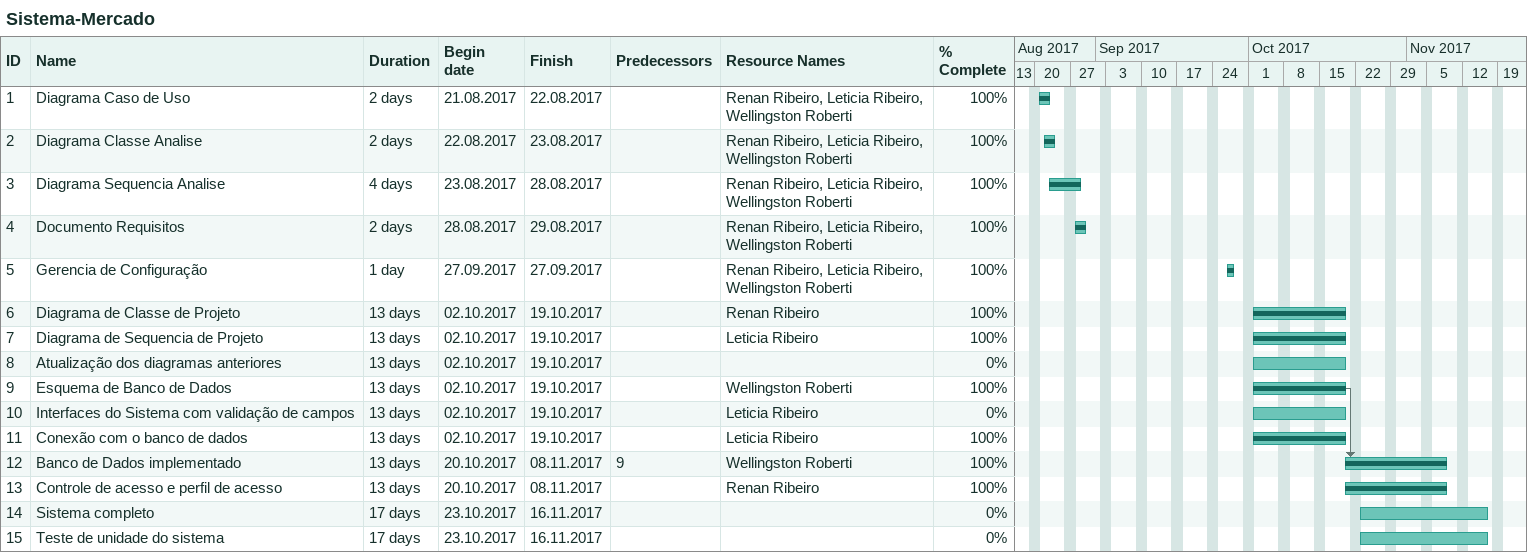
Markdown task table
Sistema-Mercado

| ID | Task | Duration | Start | Finish | Predecessors | Resources | % complete |
|---|---|---|---|---|---|---|---|
| 1 | Diagrama Caso de Uso | 2d | 2017-08-21 | 2017-08-22 |  | Renan Ribeiro, Leticia Ribeiro, Wellingston Roberti | 100 |
| 2 | Diagrama Classe Analise | 2d | 2017-08-22 | 2017-08-23 |  | Renan Ribeiro, Leticia Ribeiro, Wellingston Roberti | 100 |
| 3 | Diagrama Sequencia Analise | 4d | 2017-08-23 | 2017-08-28 |  | Renan Ribeiro, Leticia Ribeiro, Wellingston Roberti | 100 |
| 4 | Documento Requisitos | 2d | 2017-08-28 | 2017-08-29 |  | Renan Ribeiro, Leticia Ribeiro, Wellingston Roberti | 100 |
| 5 | Gerencia de Configuração | 1d | 2017-09-27 | 2017-09-27 |  | Renan Ribeiro, Leticia Ribeiro, Wellingston Roberti | 100 |
| 6 | Diagrama de Classe de Projeto | 13d | 2017-10-02 | 2017-10-19 |  | Renan Ribeiro | 100 |
| 7 | Diagrama de Sequencia de Projeto | 13d | 2017-10-02 | 2017-10-19 |  | Leticia Ribeiro | 100 |
| 8 | Atualização dos diagramas anteriores | 13d | 2017-10-02 | 2017-10-19 |  |  | 0 |
| 9 | Esquema de Banco de Dados | 13d | 2017-10-02 | 2017-10-19 |  | Wellingston Roberti | 100 |
| 10 | Interfaces do Sistema com validação de campos | 13d | 2017-10-02 | 2017-10-19 |  | Leticia Ribeiro | 0 |
| 11 | Conexão com o banco de dados | 13d | 2017-10-02 | 2017-10-19 |  | Leticia Ribeiro | 100 |
| 12 | Banco de Dados implementado | 13d | 2017-10-20 | 2017-11-08 | 9 | Wellingston Roberti | 100 |
| 13 | Controle de acesso e perfil de acesso | 13d | 2017-10-20 | 2017-11-08 |  | Renan Ribeiro | 100 |
| 14 | Sistema completo | 17d | 2017-10-23 | 2017-11-16 |  |  | 0 |
| 15 | Teste de unidade do sistema | 17d | 2017-10-23 | 2017-11-16 |  |  | 0 |
